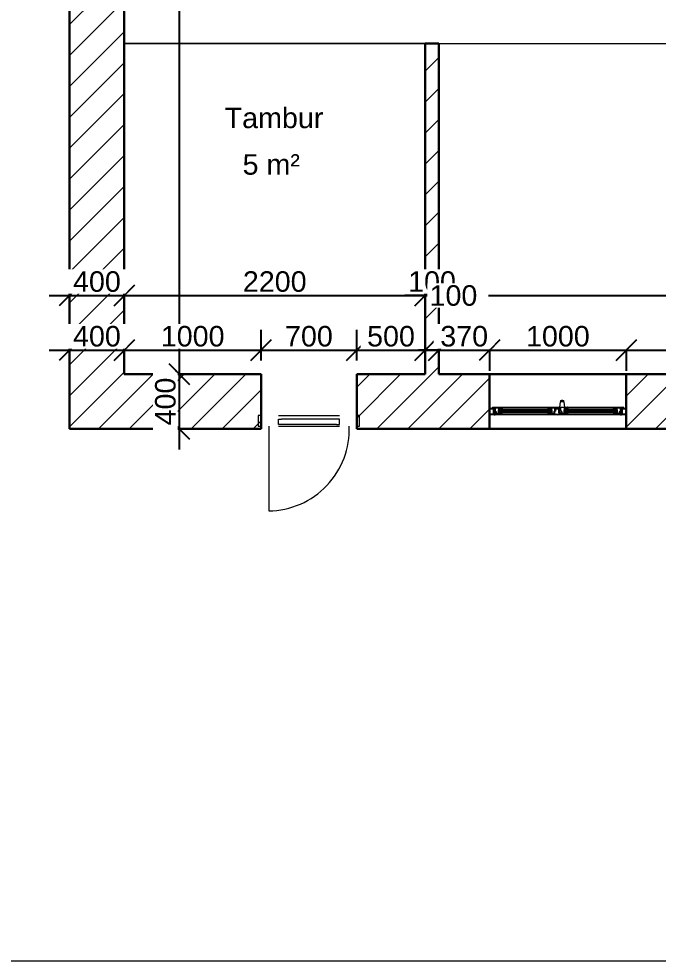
# Model space of a CAD drawing. Header units: millimetres. Extents: x 1680 to 166026, y 35966 to 91121.
# Drawn here: x 11091 to 15765, y 40910 to 47803 of the extents above; entities that cross this region are included whole.
import ezdxf

# ---------------------------------------------------------------- set-up
doc = ezdxf.new("R2010")
doc.units = ezdxf.units.MM
for name, color, linetype, lineweight in [('2D - Общий_Ном._пера__1', 7, 'Continuous', 15), ('A-ANNO-DIMS', 7, 'Continuous', 9), ('A-AREA', 32, 'Continuous', 18), ('A-AREA-IDEN', 7, 'Continuous', 9), ('A-DETL-GENF', 252, 'Continuous', 18), ('A-DETL-THIN', 151, 'Continuous', 18), ('A-DOOR', 31, 'Continuous', 18), ('A-DOOR-OPNG', 31, 'Continuous', 18), ('A-GLAZ', 151, 'Continuous', 18), ('A-WALL', 255, 'Continuous', 18), ('A-WALL-PATT', 111, 'Continuous', 50)]:
    doc.layers.add(name, color=color, linetype=linetype, lineweight=lineweight)
doc.styles.add('Arial', font='arial.ttf', dxfattribs={"height": 150})
doc.dimstyles.new('Linear_-_3mm_Arial', dxfattribs={"dimscale": 304.8, "dimtxt": 153.03891, "dimasz": 0.492126, "dimexe": 0.492126, "dimexo": 0.328084, "dimgap": 0.082021, "dimtad": 1, "dimdec": 0, "dimzin": 0, "dimdsep": 46, "dimtxsty": 'Arial', "dimblk1": 'OBLIQUE', "dimblk2": 'OBLIQUE', "dimsah": 1, "dimcen": 0.09, "dimdle": 0.492126, "dimazin": 0, "dimtfac": 1, "dimtdec": 4, "dimtix": 1, "dimtmove": 0, "dimatfit": 3, "dimfxl": 1, "dimtvp": 1, "dimtfill": 1, "dimtolj": 1, "dimtzin": 0, "dimarcsym": 2})
doc.dimstyles.new('Linear_-_3mm_Arial_1', dxfattribs={"dimscale": 304.8, "dimtxt": 153.03891, "dimasz": 0.492126, "dimexe": 0.492126, "dimexo": 0.328084, "dimgap": 0.082021, "dimtad": 1, "dimdec": 0, "dimzin": 0, "dimdsep": 46, "dimtxsty": 'Arial', "dimblk1": 'OBLIQUE', "dimblk2": 'OBLIQUE', "dimsah": 1, "dimcen": 0.09, "dimdle": 0.492126, "dimazin": 0, "dimtfac": 1, "dimtdec": 4, "dimtix": 1, "dimtmove": 2, "dimatfit": 3, "dimfxl": 1, "dimtvp": 1, "dimtfill": 1, "dimtolj": 1, "dimtzin": 0, "dimarcsym": 2})
pattern_1 = [(45, (15427.06, 59193.26), (-113.137, 113.137), [])]

# ---------------------------------------------------------------- blocks, each defined once
blk = doc.blocks.new('Aluprof_MB-78EI_I_Alu_Fire-Rated-Door-Sgl-Outward-Opening-with-Fanlight_ENG - EI60 900x2000-221032-Level 1')
at = {"layer": 'A-DETL-GENF'}
for p, q in [((-223, -102), (223, -102)), ((-223, -128), (-201, -128)), ((-223, -169), (-223, -128)), ((201, -128), (-201, -128)), ((223, -128), (201, -128)), ((223, -169), (223, -128)), ((-201, -169), (-223, -169)), ((-223, -180), (223, -180)), ((201, -169), (-201, -169)), ((201, -169), (223, -169))]:
    blk.add_line(p, q, dxfattribs=at)
at = {"layer": 'A-DOOR'}
for p, q in [((-350, -102), (-370, -102)), ((-370, -102), (-370, -180)), ((-350, -180), (-350, -102)), ((370, -102), (350, -102)), ((350, -102), (350, -180)), ((370, -180), (370, -102)), ((-370, -180), (-350, -180)), ((350, -180), (370, -180))]:
    blk.add_line(p, q, dxfattribs=at)
at = {"layer": 'A-DOOR-OPNG'}
blk.add_line((-294, -180), (-294, -800), dxfattribs=at)
blk.add_arc((-299.9, -205.6), 594.4, 270.56736, 2.46747, dxfattribs=at)
blk = doc.blocks.new('Windows_Opening-Hinge_Strugal_S46_Two-Leaf_INT - 1000x2000-V1-Level 1')
at = {"layer": 'A-GLAZ'}
for p, q in [((19.5, 8.2), (19.5, -3.3)), ((27, 8.5), (25.6, 8.5)), ((25.6, 8.5), (26.9, 8.5)), ((26.2, 8.5), (25.6, 8.5)), ((27, 8.5), (26.2, 8.5)), ((26.9, 8.5), (26.9, 8.5)), ((37.3, 8.5), (27, 8.5)), ((43.3, -3.3), (43.3, 8.2)), ((-459, -50), (-470.5, -50)), ((-428.5, -61.2), (-420.5, -61.2)), ((-420.5, -61.2), (-428.5, -61.2)), ((-68.7, -43), (-410, -43)), ((-69.7, -55.5), (-409, -55.5)), ((-58.2, -61.2), (-50.2, -61.2)), ((-50.2, -61.2), (-58.2, -61.2)), ((19.7, -50), (8.2, -50)), ((14.4, -43), (19.5, -3.3)), ((48.4, -43), (14.4, -43)), ((43.3, -3.3), (48.4, -43)), ((58.2, -61.2), (50.2, -61.2)), ((58.2, -61.2), (50.2, -61.2)), ((409.6, -43), (68.7, -43)), ((409, -55.5), (69.7, -55.5)), ((428.5, -61.2), (420.5, -61.2)), ((428.5, -61.2), (420.5, -61.2)), ((470.5, -50), (459, -50)), ((-465.4, -95), (465.4, -95)), ((-446, -86.5), (-451.5, -86.5)), ((-426.1, -90), (-52.6, -90)), ((-69.2, -79.5), (-409.5, -79.5)), ((-28.2, -86.5), (-32.7, -86.5)), ((32.7, -86.5), (28.2, -86.5)), ((52.6, -90), (426.1, -90)), ((409.5, -79.5), (69.2, -79.5)), ((451.5, -86.5), (446, -86.5))]:
    blk.add_line(p, q, dxfattribs=at)
at = {"layer": 'A-GLAZ', "lineweight": 25}
for p, q in [((-500, -50), (-470.5, -50)), ((-476.5, -45.5), (-476.5, -44)), ((-475.5, -43), (-428.5, -43)), ((-459, -46.5), (-475.5, -46.5)), ((-470.5, -50), (-470.5, -86.5)), ((-459, -71.5), (-459, -46.5)), ((-433.5, -61.2), (-433.5, -79.5)), ((-428.5, -61.2), (-433.5, -61.2)), ((-428.5, -43), (-410, -43)), ((-428.5, -61.2), (-428.5, -43)), ((-428.5, -43), (-428.5, -61.2)), ((-422.8, -55.5), (-428.5, -61.2)), ((-409, -55.5), (-422.8, -55.5)), ((-420.5, -58.5), (-58.2, -58.5)), ((-420.5, -62.5), (-420.5, -58.5)), ((-58.2, -62.5), (-420.5, -62.5)), ((-420.5, -62.5), (-406.5, -62.5)), ((-420.5, -74.5), (-420.5, -62.5)), ((-409, -44), (-409, -55.5)), ((-406.5, -62.5), (-406.5, -74.5)), ((-72.2, -62.5), (-58.2, -62.5)), ((-72.2, -74.5), (-72.2, -62.5)), ((-69.7, -55.5), (-69.7, -44)), ((-55.9, -55.5), (-69.7, -55.5)), ((-68.7, -43), (-50.2, -43)), ((-58.2, -58.5), (-58.2, -62.5)), ((-58.2, -62.5), (-58.2, -74.5)), ((-50.2, -61.2), (-55.9, -55.5)), ((-50.2, -43), (-50.2, -61.2)), ((-50.2, -43), (-3.2, -43)), ((-50.2, -61.2), (-50.2, -43)), ((-45.2, -61.2), (-50.2, -61.2)), ((-45.2, -79.5), (-45.2, -61.2)), ((-19.7, -46.5), (-19.7, -71.5)), ((-3.2, -46.5), (-19.7, -46.5)), ((-19.7, -50), (8.2, -50)), ((-19.7, -73.1), (-19.7, -50)), ((-2.2, -44), (-2.2, -45.5)), ((2.2, -45.5), (2.2, -44)), ((3.2, -43), (14.4, -43)), ((19.7, -46.5), (3.2, -46.5)), ((8.2, -50), (8.2, -85.4)), ((19.7, -71.5), (19.7, -46.5)), ((45.2, -61.2), (45.2, -79.5)), ((50.2, -61.2), (45.2, -61.2)), ((48.4, -43), (50.2, -43)), ((50.2, -61.2), (50.2, -43)), ((50.2, -43), (68.7, -43)), ((50.2, -43), (50.2, -61.2)), ((55.9, -55.5), (50.2, -61.2)), ((69.7, -55.5), (55.9, -55.5)), ((58.2, -58.5), (420.5, -58.5)), ((58.2, -62.5), (58.2, -58.5)), ((420.5, -62.5), (58.2, -62.5)), ((58.2, -62.5), (72.2, -62.5)), ((58.2, -74.5), (58.2, -62.5)), ((69.7, -44), (69.7, -55.5)), ((72.2, -62.5), (72.2, -74.5)), ((406.5, -62.5), (420.5, -62.5)), ((406.5, -74.5), (406.5, -62.5)), ((409, -55.5), (409, -44)), ((422.8, -55.5), (409, -55.5)), ((410, -43), (428.5, -43)), ((420.5, -58.5), (420.5, -62.5)), ((420.5, -62.5), (420.5, -74.5)), ((428.5, -61.2), (422.8, -55.5)), ((428.5, -43), (428.5, -61.2)), ((428.5, -43), (475.5, -43)), ((428.5, -61.2), (428.5, -43)), ((433.5, -61.2), (428.5, -61.2)), ((433.5, -79.5), (433.5, -61.2)), ((459, -46.5), (459, -71.5)), ((475.5, -46.5), (459, -46.5)), ((470.5, -86.5), (470.5, -50)), ((470.5, -50), (500, -50)), ((476.5, -44), (476.5, -45.5)), ((-465.4, -95), (-500, -95)), ((-470.5, -86.5), (-451.5, -86.5)), ((-452.7, -71.5), (-459, -71.5)), ((-452.7, -83.4), (-452.7, -71.5)), ((-446, -83.4), (-452.7, -83.4)), ((-450.5, -87.5), (-450.5, -90)), ((-446, -89.4), (-446, -83.4)), ((-426.1, -90), (-445.4, -90)), ((-433.5, -79.5), (-409.5, -79.5)), ((-420.5, -74.5), (-58.2, -74.5)), ((-420.5, -78.5), (-420.5, -74.5)), ((-406.5, -74.5), (-420.5, -74.5)), ((-58.2, -78.5), (-420.5, -78.5)), ((-408.5, -80.5), (-408.5, -83)), ((-58.2, -74.5), (-72.2, -74.5)), ((-70.2, -83), (-70.2, -80.5)), ((-69.2, -79.5), (-45.2, -79.5)), ((-58.2, -74.5), (-58.2, -78.5)), ((-33.3, -90), (-52.6, -90)), ((-32.7, -83.4), (-32.7, -89.4)), ((-26, -83.4), (-32.7, -83.4)), ((-28.2, -83.7), (-25.1, -83.7)), ((-28.2, -90), (-28.2, -83.7)), ((-26, -71.5), (-26, -83.4)), ((-19.7, -71.5), (-26, -71.5)), ((-25.1, -73.1), (-19.7, -73.1)), ((-25.1, -83.7), (-25.1, -73.1)), ((8.2, -85.4), (28.2, -85.4)), ((26, -71.5), (19.7, -71.5)), ((26, -83.4), (26, -71.5)), ((32.7, -83.4), (26, -83.4)), ((28.2, -85.4), (28.2, -90)), ((32.7, -89.4), (32.7, -83.4)), ((52.6, -90), (33.3, -90)), ((45.2, -79.5), (69.2, -79.5)), ((58.2, -74.5), (420.5, -74.5)), ((58.2, -78.5), (58.2, -74.5)), ((72.2, -74.5), (58.2, -74.5)), ((420.5, -78.5), (58.2, -78.5)), ((70.2, -80.5), (70.2, -83)), ((420.5, -74.5), (406.5, -74.5)), ((408.5, -83), (408.5, -80.5)), ((409.5, -79.5), (433.5, -79.5)), ((420.5, -74.5), (420.5, -78.5)), ((445.4, -90), (426.1, -90)), ((446, -83.4), (446, -89.4)), ((452.7, -83.4), (446, -83.4)), ((450.5, -90), (450.5, -87.5)), ((451.5, -86.5), (470.5, -86.5)), ((452.7, -71.5), (452.7, -83.4)), ((459, -71.5), (452.7, -71.5)), ((500, -95), (465.4, -95))]:
    blk.add_line(p, q, dxfattribs=at)
at = {"layer": 'A-GLAZ', "flags": 128}
for points in [[(19.5, 8.2), (19.8, 8.2), (20.9, 8.2), (22.5, 8.2), (24.6, 8.2), (27.2, 8.2), (30, 8.2), (32.8, 8.2), (35.6, 8.2), (38.2, 8.2), (40.3, 8.2), (41.9, 8.2), (43, 8.2), (43.3, 8.2)], [(26.2, -3.3), (24.6, -3.3), (22.5, -3.3), (20.9, -3.3), (19.8, -3.3), (19.5, -3.3)], [(36.3, -3.3), (35.6, -3.3), (32.8, -3.3), (30, -3.3), (27.2, -3.3), (26.4, -3.3)], [(43.3, -3.3), (43, -3.3), (41.9, -3.3), (40.3, -3.3), (38.2, -3.3), (36.4, -3.3)]]:
    blk.add_lwpolyline(points, dxfattribs=at)
at = {"layer": 'A-GLAZ', "lineweight": 25}
for centre, radius, start, end in [((-475.5, -44), 1, 90, 180), ((-475.5, -45.5), 1, 180, 270), ((-410, -44), 1.01, 360, 90), ((-68.7, -44), 1.01, 90, 180), ((-3.2, -44), 1, 0, 90), ((-3.2, -45.5), 1, 270, 0), ((3.2, -44), 1, 90, 180), ((3.2, -45.5), 1, 180, 270), ((68.7, -44), 1.01, 0, 90), ((410, -44), 1.01, 90, 180), ((475.5, -44), 1, 360, 90), ((475.5, -45.5), 1, 270, 0), ((-465.4, -68), 27, 270, 302.20423), ((-451.5, -87.5), 1, 0, 90), ((-451.5, -90), 1, 302.20423, 0), ((-445.4, -89.4), 0.6, 180, 270), ((-426.1, -63), 27, 270, 309.71514), ((-409.5, -80.5), 1, 0, 90), ((-409.5, -83), 1, 309.71514, 0), ((-69.2, -80.5), 1, 90, 180), ((-69.2, -83), 1, 180, 230.28486), ((-52.6, -63), 27, 230.28486, 270), ((-33.3, -89.4), 0.6, 270, 0), ((0, 0.3), 94.6, 252.64954, 287.35046), ((33.3, -89.4), 0.6, 180, 270), ((52.6, -63), 27, 270, 309.71514), ((69.2, -80.5), 1, 0, 90), ((69.2, -83), 1, 309.71514, 0), ((409.5, -80.5), 1, 90, 180), ((409.5, -83), 1, 180, 230.28486), ((426.1, -63), 27, 230.28486, 270), ((445.4, -89.4), 0.6, 270, 0), ((451.5, -87.5), 1, 90, 180), ((451.5, -90), 1, 180, 237.79577), ((465.4, -68), 27, 237.79577, 270)]:
    blk.add_arc(centre, radius, start, end, dxfattribs=at)
at = {"layer": 'A-GLAZ'}
for points, knots in [([(-476, -43.1), (-476, -43.2), (-476.1, -43.2), (-476.3, -43.3), (-476.3, -43.4), (-476.4, -43.5)], [-0.6666667, -0.6666667, -0.6666667, -0.6666667, -0.5833333, -0.4583333, -0.3333333, -0.3333333, -0.3333333, -0.3333333]), ([(-476.4, -46), (-476.3, -46.1), (-476.2, -46.2), (-476.1, -46.3), (-476, -46.3), (-476, -46.4)], [-0.6666667, -0.6666667, -0.6666667, -0.6666667, -0.5, -0.4166667, -0.3333333, -0.3333333, -0.3333333, -0.3333333]), ([(-409.1, -43.5), (-409.2, -43.4), (-409.3, -43.3), (-409.4, -43.2), (-409.5, -43.2), (-409.5, -43.1)], [-0.6666667, -0.6666667, -0.6666667, -0.6666667, -0.5, -0.4166667, -0.3333333, -0.3333333, -0.3333333, -0.3333333]), ([(-69.2, -43.1), (-69.2, -43.2), (-69.3, -43.2), (-69.4, -43.3), (-69.5, -43.4), (-69.6, -43.5)], [0.3333333, 0.3333333, 0.3333333, 0.3333333, 0.4166667, 0.5, 0.6666667, 0.6666667, 0.6666667, 0.6666667]), ([(-2.3, -43.5), (-2.4, -43.4), (-2.4, -43.3), (-2.6, -43.2), (-2.7, -43.2), (-2.7, -43.1)], [0.3333333, 0.3333333, 0.3333333, 0.3333333, 0.4583333, 0.5833333, 0.6666667, 0.6666667, 0.6666667, 0.6666667]), ([(-2.7, -46.4), (-2.7, -46.3), (-2.6, -46.3), (-2.5, -46.2), (-2.4, -46.1), (-2.3, -46)], [0.3333333, 0.3333333, 0.3333333, 0.3333333, 0.4166667, 0.5, 0.6666667, 0.6666667, 0.6666667, 0.6666667]), ([(2.7, -43.1), (2.7, -43.2), (2.6, -43.2), (2.5, -43.3), (2.4, -43.4), (2.3, -43.5)], [0.3333333, 0.3333333, 0.3333333, 0.3333333, 0.4166667, 0.5, 0.6666667, 0.6666667, 0.6666667, 0.6666667]), ([(2.3, -46), (2.4, -46.1), (2.4, -46.2), (2.6, -46.3), (2.7, -46.3), (2.7, -46.4)], [0.3333333, 0.3333333, 0.3333333, 0.3333333, 0.4583333, 0.5833333, 0.6666667, 0.6666667, 0.6666667, 0.6666667]), ([(69.6, -43.5), (69.5, -43.4), (69.5, -43.3), (69.3, -43.2), (69.2, -43.2), (69.2, -43.1)], [0.3333333, 0.3333333, 0.3333333, 0.3333333, 0.4583333, 0.5833333, 0.6666667, 0.6666667, 0.6666667, 0.6666667]), ([(409.6, -43.1), (409.5, -43.1), (409.5, -43.1), (409.4, -43.2), (409.2, -43.3), (409.2, -43.4), (409.1, -43.5)], [-0.6992257, -0.6992257, -0.6992257, -0.6992257, -0.6666667, -0.5833333, -0.4583333, -0.3333333, -0.3333333, -0.3333333, -0.3333333]), ([(476.4, -43.5), (476.3, -43.4), (476.2, -43.3), (476.1, -43.2), (476, -43.2), (476, -43.1)], [-0.6666667, -0.6666667, -0.6666667, -0.6666667, -0.5, -0.4166667, -0.3333333, -0.3333333, -0.3333333, -0.3333333]), ([(476, -46.4), (476, -46.3), (476.1, -46.3), (476.3, -46.2), (476.3, -46.1), (476.4, -46)], [-0.6666667, -0.6666667, -0.6666667, -0.6666667, -0.5833333, -0.4583333, -0.3333333, -0.3333333, -0.3333333, -0.3333333]), ([(-465.4, -95), (-463.7, -95), (-461.4, -94.8), (-459.2, -94.3), (-458.7, -94.2)], [0, 0, 0, 0, 0.3333333, 0.4447702, 0.4447702, 0.4447702, 0.4447702]), ([(-457.1, -93.7), (-456.5, -93.5), (-454.4, -92.8), (-452.4, -91.7), (-451, -90.8)], [0.5552298, 0.5552298, 0.5552298, 0.5552298, 0.6666667, 1, 1, 1, 1]), ([(-450.6, -87), (-450.7, -86.9), (-450.7, -86.8), (-450.9, -86.7), (-451, -86.7), (-451, -86.6)], [0.3333333, 0.3333333, 0.3333333, 0.3333333, 0.4583333, 0.5833333, 0.6666667, 0.6666667, 0.6666667, 0.6666667]), ([(-426.1, -90), (-424, -90), (-421.3, -89.7), (-418.6, -88.9), (-417.9, -88.7)], [-1, -1, -1, -1, -0.6666667, -0.5550596, -0.5550596, -0.5550596, -0.5550596]), ([(-416, -88), (-415.3, -87.8), (-412.8, -86.6), (-410.5, -85.1), (-408.9, -83.8)], [-0.4449404, -0.4449404, -0.4449404, -0.4449404, -0.3333333, 0, 0, 0, 0]), ([(-408.6, -80), (-408.7, -79.9), (-408.8, -79.8), (-408.9, -79.7), (-409, -79.7), (-409, -79.6)], [-0.6666667, -0.6666667, -0.6666667, -0.6666667, -0.5, -0.4166667, -0.3333333, -0.3333333, -0.3333333, -0.3333333]), ([(-69.7, -79.6), (-69.7, -79.7), (-69.8, -79.7), (-69.9, -79.8), (-70, -79.9), (-70.1, -80)], [0.3333333, 0.3333333, 0.3333333, 0.3333333, 0.4166667, 0.5, 0.6666667, 0.6666667, 0.6666667, 0.6666667]), ([(-69.8, -83.8), (-68.2, -85.1), (-65.9, -86.6), (-63.4, -87.8), (-62.7, -88)], [0, 0, 0, 0, 0.3333333, 0.4449404, 0.4449404, 0.4449404, 0.4449404]), ([(-60.8, -88.7), (-60.1, -88.9), (-57.4, -89.7), (-54.7, -90), (-52.6, -90)], [0.5550596, 0.5550596, 0.5550596, 0.5550596, 0.6666667, 1, 1, 1, 1]), ([(-28.2, -90), (-28, -90.1), (-27.5, -90.2), (-26.9, -90.4), (-26.6, -90.5), (-26.3, -90.6), (-25.9, -90.7), (-25.6, -90.8), (-25.3, -90.8)], [0, 0, 0, 0, 0.25, 0.5, 0.5625, 0.625, 0.75, 1, 1, 1, 1]), ([(-25.3, -90.8), (-23.8, -91.3), (-21.4, -91.9), (-18.5, -92.5), (-16.8, -92.8), (-15.6, -93), (-14.3, -93.2), (-12.7, -93.5), (-10.5, -93.7), (-8.4, -93.9), (-6.7, -94.1), (-5.4, -94.2), (-4, -94.2), (-2.6, -94.3), (-1.6, -94.3), (-1, -94.3)], [0, 0, 0, 0, 0.1, 0.15, 0.175, 0.2, 0.225, 0.25, 0.3, 0.35, 0.375, 0.4, 0.425, 0.45, 0.4810315, 0.4810315, 0.4810315, 0.4810315]), ([(1, -94.3), (1.6, -94.3), (2.6, -94.3), (4.1, -94.2), (5.4, -94.2), (6.7, -94.1), (8.4, -93.9), (10.6, -93.7), (12.7, -93.5), (14.3, -93.2), (15.6, -93), (16.8, -92.8), (18.5, -92.5), (21.3, -91.9), (23.8, -91.3), (25.3, -90.8)], [0.5183949, 0.5183949, 0.5183949, 0.5183949, 0.55, 0.575, 0.6, 0.625, 0.65, 0.7, 0.75, 0.775, 0.8, 0.825, 0.85, 0.9, 1, 1, 1, 1]), ([(25.3, -90.8), (25.6, -90.8), (25.9, -90.7), (26.3, -90.6), (26.6, -90.5), (26.9, -90.4), (27.5, -90.2), (28, -90.1), (28.2, -90)], [0, 0, 0, 0, 0.25, 0.375, 0.4375, 0.5, 0.75, 1, 1, 1, 1]), ([(52.6, -90), (54.7, -90), (57.4, -89.7), (60.1, -88.9), (60.8, -88.7)], [0, 0, 0, 0, 0.3333333, 0.4449404, 0.4449404, 0.4449404, 0.4449404]), ([(62.7, -88), (63.4, -87.8), (65.9, -86.6), (68.2, -85.1), (69.8, -83.8)], [0.5550596, 0.5550596, 0.5550596, 0.5550596, 0.6666667, 1, 1, 1, 1]), ([(70.1, -80), (70, -79.9), (70, -79.8), (69.8, -79.7), (69.7, -79.7), (69.7, -79.6)], [0.3333333, 0.3333333, 0.3333333, 0.3333333, 0.4583333, 0.5833333, 0.6666667, 0.6666667, 0.6666667, 0.6666667]), ([(409, -79.6), (409, -79.7), (408.9, -79.7), (408.7, -79.8), (408.7, -79.9), (408.6, -80)], [-0.6666667, -0.6666667, -0.6666667, -0.6666667, -0.5833333, -0.4583333, -0.3333333, -0.3333333, -0.3333333, -0.3333333]), ([(408.9, -83.8), (410.5, -85.1), (412.8, -86.6), (415.3, -87.8), (416, -88)], [-1, -1, -1, -1, -0.6666667, -0.5550596, -0.5550596, -0.5550596, -0.5550596]), ([(417.9, -88.7), (418.6, -88.9), (421.3, -89.7), (424, -90), (426.1, -90)], [-0.4449404, -0.4449404, -0.4449404, -0.4449404, -0.3333333, 0, 0, 0, 0]), ([(451, -86.6), (451, -86.7), (450.9, -86.7), (450.7, -86.8), (450.7, -86.9), (450.6, -87)], [-0.6666667, -0.6666667, -0.6666667, -0.6666667, -0.5833333, -0.4583333, -0.3333333, -0.3333333, -0.3333333, -0.3333333]), ([(451, -90.8), (452.4, -91.7), (454.4, -92.8), (456.5, -93.5), (457.1, -93.7)], [-1, -1, -1, -1, -0.6666667, -0.5552298, -0.5552298, -0.5552298, -0.5552298]), ([(458.7, -94.2), (459.2, -94.3), (461.4, -94.8), (463.7, -95), (465.4, -95)], [-0.4447702, -0.4447702, -0.4447702, -0.4447702, -0.3333333, 0, 0, 0, 0])]:
    blk.add_open_spline(points, degree=3, knots=knots, dxfattribs=at)
blk = doc.blocks.new('_Oblique')
at = {"color": 0, "linetype": 'ByBlock', "lineweight": -2}
blk.add_line((-0.5, -0.5), (0.5, 0.5), dxfattribs=at)
blk = doc.blocks.new('*D167')
at = {"layer": 'A-ANNO-DIMS', "color": 0, "lineweight": -2, "transparency": 16777216}
for p, q in [((11311.7, 45778.6), (12011.7, 45778.6)), ((11461.7, 45784.6), (11461.7, 45628.6)), ((11861.7, 45784.6), (11861.7, 45628.6))]:
    blk.add_line(p, q, dxfattribs=at)
at = {"layer": 'A-ANNO-DIMS', "color": 0, "lineweight": -2, "transparency": 16777216, "xscale": 149.9999920571061, "yscale": 149.9999920571061, "zscale": 149.9999920571061, "rotation": 180}
blk.add_blockref('_Oblique', (11461.7, 45778.6), dxfattribs=at)
at = {"layer": 'A-ANNO-DIMS', "color": 0, "lineweight": -2, "transparency": 16777216, "xscale": 149.9999920571061, "yscale": 149.9999920571061, "zscale": 149.9999920571061}
blk.add_blockref('_Oblique', (11861.7, 45778.6), dxfattribs=at)
at = {"layer": 'A-ANNO-DIMS', "color": 0, "transparency": 16777216, "insert": (11661.7, 45880.2), "char_height": 150, "width": 415.324, "attachment_point": 5, "style": 'Arial', "bg_fill": 3, "box_fill_scale": 1.1, "bg_fill_color": 256, "bg_fill_true_color": 13158600, "bg_fill_transparency": 0}
blk.add_mtext('\\A1;400', dxfattribs=at)
at = {"layer": 'Defpoints', "color": 0, "transparency": 16777216}
for p in [(11461.7, 45884.6), (11861.7, 45884.6), (11861.7, 45778.6)]:
    blk.add_point(p, dxfattribs=at)
blk = doc.blocks.new('*D168')
at = {"layer": 'A-ANNO-DIMS', "color": 0, "lineweight": -2, "transparency": 16777216}
for p, q in [((11711.7, 45778.6), (14211.7, 45778.6)), ((11861.7, 45784.6), (11861.7, 45628.6)), ((14061.7, 45784.6), (14061.7, 45628.6))]:
    blk.add_line(p, q, dxfattribs=at)
at = {"layer": 'Defpoints', "color": 0, "transparency": 16777216}
for p in [(11861.7, 45884.6), (14061.7, 45884.6), (14061.7, 45778.6)]:
    blk.add_point(p, dxfattribs=at)
at = {"layer": 'A-ANNO-DIMS', "color": 0, "lineweight": -2, "transparency": 16777216, "xscale": 149.9999920571061, "yscale": 149.9999920571061, "zscale": 149.9999920571061, "rotation": 180}
blk.add_blockref('_Oblique', (11861.7, 45778.6), dxfattribs=at)
at = {"layer": 'A-ANNO-DIMS', "color": 0, "lineweight": -2, "transparency": 16777216, "xscale": 149.9999920571061, "yscale": 149.9999920571061, "zscale": 149.9999920571061}
blk.add_blockref('_Oblique', (14061.7, 45778.6), dxfattribs=at)
at = {"layer": 'A-ANNO-DIMS', "color": 0, "transparency": 16777216, "insert": (12961.7, 45880.2), "char_height": 150, "width": 553.765, "attachment_point": 5, "style": 'Arial', "bg_fill": 3, "box_fill_scale": 1.1, "bg_fill_color": 256, "bg_fill_true_color": 13158600, "bg_fill_transparency": 0}
blk.add_mtext('\\A1;2200', dxfattribs=at)
blk = doc.blocks.new('*D169')
at = {"layer": 'A-ANNO-DIMS', "color": 0, "lineweight": -2, "transparency": 16777216}
for p, q in [((14061.7, 45778.6), (13911.7, 45778.6)), ((14061.7, 45784.6), (14061.7, 45628.6)), ((14061.7, 45778.6), (14161.7, 45778.6)), ((14161.7, 45784.6), (14161.7, 45628.6)), ((14161.7, 45778.6), (14311.7, 45778.6))]:
    blk.add_line(p, q, dxfattribs=at)
at = {"layer": 'A-ANNO-DIMS', "color": 0, "lineweight": -2, "transparency": 16777216, "xscale": 149.9999920571061, "yscale": 149.9999920571061, "zscale": 149.9999920571061}
blk.add_blockref('_Oblique', (14061.7, 45778.6), dxfattribs=at)
at = {"layer": 'A-ANNO-DIMS', "color": 0, "lineweight": -2, "transparency": 16777216, "xscale": 149.9999920571061, "yscale": 149.9999920571061, "zscale": 149.9999920571061, "rotation": 180}
blk.add_blockref('_Oblique', (14161.7, 45778.6), dxfattribs=at)
at = {"layer": 'A-ANNO-DIMS', "color": 0, "transparency": 16777216, "insert": (14111.7, 45880.2), "char_height": 150, "width": 415.324, "attachment_point": 5, "style": 'Arial', "bg_fill": 3, "box_fill_scale": 1.1, "bg_fill_color": 256, "bg_fill_true_color": 13158600, "bg_fill_transparency": 0}
blk.add_mtext('\\A1;100', dxfattribs=at)
at = {"layer": 'Defpoints', "color": 0, "transparency": 16777216}
for p in [(14061.7, 45884.6), (14161.7, 45884.6), (14161.7, 45778.6)]:
    blk.add_point(p, dxfattribs=at)
blk = doc.blocks.new('*D170')
at = {"layer": 'A-ANNO-DIMS', "color": 0, "lineweight": -2, "transparency": 16777216}
for p, q in [((14011.7, 45778.6), (18871.7, 45778.6)), ((14161.7, 45784.6), (14161.7, 45628.6)), ((18721.7, 45784.6), (18721.7, 45628.6))]:
    blk.add_line(p, q, dxfattribs=at)
at = {"layer": 'Defpoints', "color": 0, "transparency": 16777216}
for p in [(14161.7, 45884.6), (18721.7, 45884.6), (18721.7, 45778.6)]:
    blk.add_point(p, dxfattribs=at)
at = {"layer": 'A-ANNO-DIMS', "color": 0, "lineweight": -2, "transparency": 16777216, "xscale": 149.9999920571061, "yscale": 149.9999920571061, "zscale": 149.9999920571061, "rotation": 180}
blk.add_blockref('_Oblique', (14161.7, 45778.6), dxfattribs=at)
at = {"layer": 'A-ANNO-DIMS', "color": 0, "lineweight": -2, "transparency": 16777216, "xscale": 149.9999920571061, "yscale": 149.9999920571061, "zscale": 149.9999920571061}
blk.add_blockref('_Oblique', (18721.7, 45778.6), dxfattribs=at)
at = {"layer": 'A-ANNO-DIMS', "color": 0, "transparency": 16777216, "insert": (16441.7, 45880.2), "char_height": 150, "width": 553.765, "attachment_point": 5, "style": 'Arial', "bg_fill": 3, "box_fill_scale": 1.1, "bg_fill_color": 256, "bg_fill_true_color": 13158600, "bg_fill_transparency": 0}
blk.add_mtext('\\A1;4560', dxfattribs=at)
blk = doc.blocks.new('*D179')
at = {"layer": 'A-ANNO-DIMS', "color": 0, "lineweight": -2, "transparency": 16777216}
for p, q in [((12264.2, 44653.5), (12264.2, 45353.5)), ((12258.2, 45203.5), (12414.2, 45203.5)), ((12258.2, 44803.5), (12414.2, 44803.5))]:
    blk.add_line(p, q, dxfattribs=at)
at = {"layer": 'A-ANNO-DIMS', "color": 0, "lineweight": -2, "transparency": 16777216, "xscale": 149.9999920571061, "yscale": 149.9999920571061, "zscale": 149.9999920571061}
for p, rotation in [((12264.2, 45203.5), 90), ((12264.2, 44803.5), 270)]:
    blk.add_blockref('_Oblique', p, dxfattribs=dict(at, rotation=rotation))
at = {"layer": 'A-ANNO-DIMS', "color": 0, "transparency": 16777216, "insert": (12162.6, 45003.5), "char_height": 150, "width": 415.324, "attachment_point": 5, "rotation": 90, "style": 'Arial', "bg_fill": 3, "box_fill_scale": 1.1, "bg_fill_color": 256, "bg_fill_true_color": 13158600, "bg_fill_transparency": 0}
blk.add_mtext('\\A1;400', dxfattribs=at)
at = {"layer": 'Defpoints', "color": 0, "transparency": 16777216}
for p in [(12158.2, 45203.5), (12264.2, 45203.5), (12158.2, 44803.5)]:
    blk.add_point(p, dxfattribs=at)
blk = doc.blocks.new('*D180')
at = {"layer": 'A-ANNO-DIMS', "color": 0, "lineweight": -2, "transparency": 16777216}
for p, q in [((12264.2, 45053.5), (12264.2, 56493.5)), ((12258.2, 56343.5), (12414.2, 56343.5)), ((12258.2, 45203.5), (12414.2, 45203.5))]:
    blk.add_line(p, q, dxfattribs=at)
at = {"layer": 'Defpoints', "color": 0, "transparency": 16777216}
for p in [(12158.2, 56343.5), (12264.2, 56343.5), (12158.2, 45203.5)]:
    blk.add_point(p, dxfattribs=at)
at = {"layer": 'A-ANNO-DIMS', "color": 0, "lineweight": -2, "transparency": 16777216, "xscale": 149.9999920571061, "yscale": 149.9999920571061, "zscale": 149.9999920571061}
for p, rotation in [((12264.2, 56343.5), 90), ((12264.2, 45203.5), 270)]:
    blk.add_blockref('_Oblique', p, dxfattribs=dict(at, rotation=rotation))
at = {"layer": 'A-ANNO-DIMS', "color": 0, "transparency": 16777216, "insert": (12162.6, 50773.5), "char_height": 150, "width": 692.207, "attachment_point": 5, "rotation": 90, "style": 'Arial', "bg_fill": 3, "box_fill_scale": 1.1, "bg_fill_color": 256, "bg_fill_true_color": 13158600, "bg_fill_transparency": 0}
blk.add_mtext('\\A1;11140', dxfattribs=at)
blk = doc.blocks.new('*D203')
at = {"layer": 'A-ANNO-DIMS', "color": 0, "lineweight": -2, "transparency": 16777216}
for p, q in [((11311.7, 45378.6), (12011.7, 45378.6)), ((11461.7, 45384.6), (11461.7, 45228.6)), ((11861.7, 45384.6), (11861.7, 45228.6))]:
    blk.add_line(p, q, dxfattribs=at)
at = {"layer": 'A-ANNO-DIMS', "color": 0, "lineweight": -2, "transparency": 16777216, "xscale": 149.9999920571061, "yscale": 149.9999920571061, "zscale": 149.9999920571061, "rotation": 180}
blk.add_blockref('_Oblique', (11461.7, 45378.6), dxfattribs=at)
at = {"layer": 'A-ANNO-DIMS', "color": 0, "lineweight": -2, "transparency": 16777216, "xscale": 149.9999920571061, "yscale": 149.9999920571061, "zscale": 149.9999920571061}
blk.add_blockref('_Oblique', (11861.7, 45378.6), dxfattribs=at)
at = {"layer": 'A-ANNO-DIMS', "color": 0, "transparency": 16777216, "insert": (11661.7, 45480.2), "char_height": 150, "width": 415.324, "attachment_point": 5, "style": 'Arial', "bg_fill": 3, "box_fill_scale": 1.1, "bg_fill_color": 256, "bg_fill_true_color": 13158600, "bg_fill_transparency": 0}
blk.add_mtext('\\A1;400', dxfattribs=at)
at = {"layer": 'Defpoints', "color": 0, "transparency": 16777216}
for p in [(11461.7, 45484.6), (11861.7, 45484.6), (11861.7, 45378.6)]:
    blk.add_point(p, dxfattribs=at)
blk = doc.blocks.new('*D204')
at = {"layer": 'A-ANNO-DIMS', "color": 0, "lineweight": -2, "transparency": 16777216}
for p, q in [((12861.7, 45303.5), (12861.7, 45528.6)), ((11711.7, 45378.6), (13011.7, 45378.6)), ((11861.7, 45384.6), (11861.7, 45228.6))]:
    blk.add_line(p, q, dxfattribs=at)
at = {"layer": 'Defpoints', "color": 0, "transparency": 16777216}
for p in [(11861.7, 45484.6), (12861.7, 45378.6), (12861.7, 45203.5)]:
    blk.add_point(p, dxfattribs=at)
at = {"layer": 'A-ANNO-DIMS', "color": 0, "lineweight": -2, "transparency": 16777216, "xscale": 149.9999920571061, "yscale": 149.9999920571061, "zscale": 149.9999920571061, "rotation": 180}
blk.add_blockref('_Oblique', (11861.7, 45378.6), dxfattribs=at)
at = {"layer": 'A-ANNO-DIMS', "color": 0, "lineweight": -2, "transparency": 16777216, "xscale": 149.9999920571061, "yscale": 149.9999920571061, "zscale": 149.9999920571061}
blk.add_blockref('_Oblique', (12861.7, 45378.6), dxfattribs=at)
at = {"layer": 'A-ANNO-DIMS', "color": 0, "transparency": 16777216, "insert": (12361.7, 45480.2), "char_height": 150, "width": 553.765, "attachment_point": 5, "style": 'Arial', "bg_fill": 3, "box_fill_scale": 1.1, "bg_fill_color": 256, "bg_fill_true_color": 13158600, "bg_fill_transparency": 0}
blk.add_mtext('\\A1;1000', dxfattribs=at)
blk = doc.blocks.new('*D205')
at = {"layer": 'A-ANNO-DIMS', "color": 0, "lineweight": -2, "transparency": 16777216}
for p, q in [((12861.7, 45303.5), (12861.7, 45528.6)), ((13561.7, 45303.5), (13561.7, 45528.6)), ((12711.7, 45378.6), (13711.7, 45378.6))]:
    blk.add_line(p, q, dxfattribs=at)
at = {"layer": 'Defpoints', "color": 0, "transparency": 16777216}
for p in [(13561.7, 45378.6), (12861.7, 45203.5), (13561.7, 45203.5)]:
    blk.add_point(p, dxfattribs=at)
at = {"layer": 'A-ANNO-DIMS', "color": 0, "lineweight": -2, "transparency": 16777216, "xscale": 149.9999920571061, "yscale": 149.9999920571061, "zscale": 149.9999920571061, "rotation": 180}
blk.add_blockref('_Oblique', (12861.7, 45378.6), dxfattribs=at)
at = {"layer": 'A-ANNO-DIMS', "color": 0, "lineweight": -2, "transparency": 16777216, "xscale": 149.9999920571061, "yscale": 149.9999920571061, "zscale": 149.9999920571061}
blk.add_blockref('_Oblique', (13561.7, 45378.6), dxfattribs=at)
at = {"layer": 'A-ANNO-DIMS', "color": 0, "transparency": 16777216, "insert": (13211.7, 45480.2), "char_height": 150, "width": 415.324, "attachment_point": 5, "style": 'Arial', "bg_fill": 3, "box_fill_scale": 1.1, "bg_fill_color": 256, "bg_fill_true_color": 13158600, "bg_fill_transparency": 0}
blk.add_mtext('\\A1;700', dxfattribs=at)
blk = doc.blocks.new('*D206')
at = {"layer": 'A-ANNO-DIMS', "color": 0, "lineweight": -2, "transparency": 16777216}
for p, q in [((13561.7, 45303.5), (13561.7, 45528.6)), ((13411.7, 45378.6), (14211.7, 45378.6)), ((14061.7, 45384.6), (14061.7, 45228.6))]:
    blk.add_line(p, q, dxfattribs=at)
at = {"layer": 'Defpoints', "color": 0, "transparency": 16777216}
blk.add_point((13561.7, 45203.5), dxfattribs=at)
at = {"layer": 'A-ANNO-DIMS', "color": 0, "lineweight": -2, "transparency": 16777216, "xscale": 149.9999920571061, "yscale": 149.9999920571061, "zscale": 149.9999920571061, "rotation": 180}
blk.add_blockref('_Oblique', (13561.7, 45378.6), dxfattribs=at)
at = {"layer": 'A-ANNO-DIMS', "color": 0, "lineweight": -2, "transparency": 16777216, "xscale": 149.9999920571061, "yscale": 149.9999920571061, "zscale": 149.9999920571061}
blk.add_blockref('_Oblique', (14061.7, 45378.6), dxfattribs=at)
at = {"layer": 'A-ANNO-DIMS', "color": 0, "transparency": 16777216, "insert": (13811.7, 45480.2), "char_height": 150, "width": 415.324, "attachment_point": 5, "style": 'Arial', "bg_fill": 3, "box_fill_scale": 1.1, "bg_fill_color": 256, "bg_fill_true_color": 13158600, "bg_fill_transparency": 0}
blk.add_mtext('\\A1;500', dxfattribs=at)
at = {"layer": 'Defpoints', "color": 0, "transparency": 16777216}
for p in [(14061.7, 45484.6), (14061.7, 45378.6)]:
    blk.add_point(p, dxfattribs=at)
blk = doc.blocks.new('*D207')
at = {"layer": 'A-ANNO-DIMS', "color": 0, "lineweight": -2, "transparency": 16777216}
for p, q in [((13911.7, 45378.6), (14311.7, 45378.6)), ((14061.7, 45384.6), (14061.7, 45228.6)), ((14161.7, 45384.6), (14161.7, 45228.6))]:
    blk.add_line(p, q, dxfattribs=at)
at = {"layer": 'Defpoints', "color": 0, "transparency": 16777216}
for p in [(14061.7, 45484.6), (14161.7, 45484.6), (14161.7, 45378.6)]:
    blk.add_point(p, dxfattribs=at)
at = {"layer": 'A-ANNO-DIMS', "color": 0, "lineweight": -2, "transparency": 16777216, "xscale": 149.9999920571061, "yscale": 149.9999920571061, "zscale": 149.9999920571061, "rotation": 180}
blk.add_blockref('_Oblique', (14061.7, 45378.6), dxfattribs=at)
at = {"layer": 'A-ANNO-DIMS', "color": 0, "lineweight": -2, "transparency": 16777216, "xscale": 149.9999920571061, "yscale": 149.9999920571061, "zscale": 149.9999920571061}
blk.add_blockref('_Oblique', (14161.7, 45378.6), dxfattribs=at)
at = {"layer": 'A-ANNO-DIMS', "color": 0, "transparency": 16777216, "insert": (14093.4, 45854.1), "char_height": 150, "width": 415.324, "attachment_point": 1, "line_spacing_factor": 0.941778, "style": 'Arial', "bg_fill": 3, "box_fill_scale": 1.1, "bg_fill_color": 256, "bg_fill_true_color": 13158600, "bg_fill_transparency": 0}
blk.add_mtext('\\A1;100', dxfattribs=at)
blk = doc.blocks.new('*D208')
at = {"layer": 'A-ANNO-DIMS', "color": 0, "lineweight": -2, "transparency": 16777216}
for p, q in [((14161.7, 45378.6), (14011.7, 45378.6)), ((14161.7, 45384.6), (14161.7, 45228.6)), ((14161.7, 45378.6), (14531.7, 45378.6)), ((14531.7, 45384.6), (14531.7, 45228.6)), ((14531.7, 45378.6), (14681.7, 45378.6))]:
    blk.add_line(p, q, dxfattribs=at)
at = {"layer": 'A-ANNO-DIMS', "color": 0, "lineweight": -2, "transparency": 16777216, "xscale": 149.9999920571061, "yscale": 149.9999920571061, "zscale": 149.9999920571061}
blk.add_blockref('_Oblique', (14161.7, 45378.6), dxfattribs=at)
at = {"layer": 'A-ANNO-DIMS', "color": 0, "lineweight": -2, "transparency": 16777216, "xscale": 149.9999920571061, "yscale": 149.9999920571061, "zscale": 149.9999920571061, "rotation": 180}
blk.add_blockref('_Oblique', (14531.7, 45378.6), dxfattribs=at)
at = {"layer": 'A-ANNO-DIMS', "color": 0, "transparency": 16777216, "insert": (14346.7, 45480.2), "char_height": 150, "width": 415.324, "attachment_point": 5, "style": 'Arial', "bg_fill": 3, "box_fill_scale": 1.1, "bg_fill_color": 256, "bg_fill_true_color": 13158600, "bg_fill_transparency": 0}
blk.add_mtext('\\A1;370', dxfattribs=at)
at = {"layer": 'Defpoints', "color": 0, "transparency": 16777216}
for p in [(14161.7, 45484.6), (14531.7, 45484.6), (14531.7, 45378.6)]:
    blk.add_point(p, dxfattribs=at)
blk = doc.blocks.new('*D209')
at = {"layer": 'A-ANNO-DIMS', "color": 0, "lineweight": -2, "transparency": 16777216}
for p, q in [((14381.7, 45378.6), (15681.7, 45378.6)), ((14531.7, 45384.6), (14531.7, 45228.6)), ((15531.7, 45384.6), (15531.7, 45228.6))]:
    blk.add_line(p, q, dxfattribs=at)
at = {"layer": 'Defpoints', "color": 0, "transparency": 16777216}
for p in [(14531.7, 45484.6), (15531.7, 45484.6), (15531.7, 45378.6)]:
    blk.add_point(p, dxfattribs=at)
at = {"layer": 'A-ANNO-DIMS', "color": 0, "lineweight": -2, "transparency": 16777216, "xscale": 149.9999920571061, "yscale": 149.9999920571061, "zscale": 149.9999920571061, "rotation": 180}
blk.add_blockref('_Oblique', (14531.7, 45378.6), dxfattribs=at)
at = {"layer": 'A-ANNO-DIMS', "color": 0, "lineweight": -2, "transparency": 16777216, "xscale": 149.9999920571061, "yscale": 149.9999920571061, "zscale": 149.9999920571061}
blk.add_blockref('_Oblique', (15531.7, 45378.6), dxfattribs=at)
at = {"layer": 'A-ANNO-DIMS', "color": 0, "transparency": 16777216, "insert": (15031.7, 45480.2), "char_height": 150, "width": 553.765, "attachment_point": 5, "style": 'Arial', "bg_fill": 3, "box_fill_scale": 1.1, "bg_fill_color": 256, "bg_fill_true_color": 13158600, "bg_fill_transparency": 0}
blk.add_mtext('\\A1;1000', dxfattribs=at)
blk = doc.blocks.new('*D210')
at = {"layer": 'A-ANNO-DIMS', "color": 0, "lineweight": -2, "transparency": 16777216}
for p, q in [((15381.7, 45378.6), (18871.7, 45378.6)), ((15531.7, 45384.6), (15531.7, 45228.6)), ((18721.7, 45384.6), (18721.7, 45228.6))]:
    blk.add_line(p, q, dxfattribs=at)
at = {"layer": 'Defpoints', "color": 0, "transparency": 16777216}
for p in [(15531.7, 45484.6), (18721.7, 45484.6), (18721.7, 45378.6)]:
    blk.add_point(p, dxfattribs=at)
at = {"layer": 'A-ANNO-DIMS', "color": 0, "lineweight": -2, "transparency": 16777216, "xscale": 149.9999920571061, "yscale": 149.9999920571061, "zscale": 149.9999920571061, "rotation": 180}
blk.add_blockref('_Oblique', (15531.7, 45378.6), dxfattribs=at)
at = {"layer": 'A-ANNO-DIMS', "color": 0, "lineweight": -2, "transparency": 16777216, "xscale": 149.9999920571061, "yscale": 149.9999920571061, "zscale": 149.9999920571061}
blk.add_blockref('_Oblique', (18721.7, 45378.6), dxfattribs=at)
at = {"layer": 'A-ANNO-DIMS', "color": 0, "transparency": 16777216, "insert": (17126.7, 45480.2), "char_height": 150, "width": 553.765, "attachment_point": 5, "style": 'Arial', "bg_fill": 3, "box_fill_scale": 1.1, "bg_fill_color": 256, "bg_fill_true_color": 13158600, "bg_fill_transparency": 0}
blk.add_mtext('\\A1;3190', dxfattribs=at)

msp = doc.modelspace()

# ---------------------------------------------------------------- hatches: boundary and pattern name
at = {"layer": 'A-WALL-PATT', "lineweight": 18}
h = msp.add_hatch(dxfattribs=at)
h.set_pattern_fill('FP_1', color=256, style=0, pattern_type=2)
h.set_pattern_definition(pattern_1)
h.paths.add_polyline_path([(11861.7, 45203.5), (11861.7, 47953.5), (11461.7, 47953.5), (11461.7, 45203.5)], flags=0)
h.paths.add_polyline_path([(11861.7, 49553.5), (11861.7, 52433.5), (11461.7, 52433.5), (11461.7, 49553.5), (11611.7, 49553.5)], flags=0)
h.paths.add_polyline_path([(11461.7, 54033.5), (11861.7, 54033.5), (11861.7, 56913.5), (11461.7, 56913.5), (11461.7, 54377.8)], flags=0)
h.paths.add_polyline_path([(11852.9, 58513.5), (11861.7, 58513.5), (11861.7, 62843.5), (11461.7, 62843.5), (11461.7, 58513.5), (11722.4, 58513.5)], flags=0)
h.paths.add_polyline_path([(11861.7, 64443.5), (11861.7, 65603.5), (11461.7, 65603.5), (11461.7, 64443.5), (11852.9, 64443.5)], flags=0)
h = msp.add_hatch(dxfattribs=at)
h.set_pattern_fill('FP_1', color=256, style=0, pattern_type=2)
h.set_pattern_definition(pattern_1)
h.paths.add_polyline_path([(14161.7, 45203.5), (14161.7, 47623.5), (14061.7, 47623.5), (14061.7, 45203.5)], flags=0)
h = msp.add_hatch(dxfattribs=at)
h.set_pattern_fill('FP_1', color=256, style=0, pattern_type=2)
h.set_pattern_definition(pattern_1)
h.paths.add_polyline_path([(19121.7, 44803.5), (19121.7, 45203.5), (17781.7, 45203.5), (17781.7, 44803.5), (18377.3, 44803.5)], flags=0)
h.paths.add_polyline_path([(16289.5, 44803.5), (16781.7, 44803.5), (16781.7, 45203.5), (15531.7, 45203.5), (15531.7, 44803.5), (15767.5, 44803.5)], flags=0)
h.paths.add_polyline_path([(14462.6, 44803.5), (14531.7, 44803.5), (14531.7, 45203.5), (13561.7, 45203.5), (13561.7, 44803.5), (14201.7, 44803.5)], flags=0)
h.paths.add_polyline_path([(12861.7, 44803.5), (12861.7, 45203.5), (11461.7, 45203.5), (11461.7, 44803.5)], flags=0)

# ---------------------------------------------------------------- linework, layer by layer
at = {"layer": 'A-AREA'}
for p, q in [((14061.7, 47623.5), (11861.7, 47623.5)), ((14161.7, 47623.5), (18721.7, 47623.5))]:
    msp.add_line(p, q, dxfattribs=at)
at = {"layer": 'A-DETL-THIN'}
msp.add_line((11861.7, 47623.5), (18721.7, 47623.5), dxfattribs=at)
at = {"layer": 'A-WALL', "lineweight": 30}
for p, q in [((11461.7, 47953.5), (11461.7, 44803.5)), ((11861.7, 45203.5), (11861.7, 47953.5)), ((14161.7, 47623.5), (14061.7, 47623.5)), ((14061.7, 47623.5), (14061.7, 45203.5)), ((14161.7, 45203.5), (14161.7, 47623.5)), ((12861.7, 45203.5), (11861.7, 45203.5)), ((12861.7, 44803.5), (12861.7, 45203.5)), ((14061.7, 45203.5), (13561.7, 45203.5)), ((13561.7, 45203.5), (13561.7, 44803.5)), ((14531.7, 45203.5), (14161.7, 45203.5)), ((14531.7, 44803.5), (14531.7, 45203.5)), ((14531.7, 45203.5), (15531.7, 45203.5)), ((16781.7, 45203.5), (15531.7, 45203.5)), ((15531.7, 45203.5), (15531.7, 44803.5)), ((11461.7, 44803.5), (12861.7, 44803.5)), ((13561.7, 44803.5), (14531.7, 44803.5)), ((15531.7, 44803.5), (14531.7, 44803.5)), ((15531.7, 44803.5), (16781.7, 44803.5))]:
    msp.add_line(p, q, dxfattribs=at)

# ---------------------------------------------------------------- block references
at = {"layer": 'A-DOOR'}
msp.add_blockref('Aluprof_MB-78EI_I_Alu_Fire-Rated-Door-Sgl-Outward-Opening-with-Fanlight_ENG - EI60 900x2000-221032-Level 1', (13211.7, 45003.5), dxfattribs=at)
at = {"layer": 'A-GLAZ'}
msp.add_blockref('Windows_Opening-Hinge_Strugal_S46_Two-Leaf_INT - 1000x2000-V1-Level 1', (15031.7, 45003.5), dxfattribs=at)

# ---------------------------------------------------------------- texts
at = {"layer": 'A-AREA-IDEN', "char_height": 150, "attachment_point": 1, "style": 'Arial'}
for s, insert, width in [('Tambur', (12595.4, 47153.3), 897.89), ('5 m\\fArial|b0|i0|c238|p34|;²', (12726.7, 46812.7), 521.097)]:
    msp.add_mtext(s, dxfattribs=dict(at, insert=insert, width=width))

# ---------------------------------------------------------------- next in the draw order: dimensions: what is measured, and where the dimension line sits
at = {"layer": 'A-ANNO-DIMS'}
for base, p1, p2, picture, middle in [((11861.7, 45778.6), (11461.7, 45884.6), (11861.7, 45884.6), '*D167', (11661.7, 45880.2)), ((11861.7, 45378.6), (11461.7, 45484.6), (11861.7, 45484.6), '*D203', (11661.7, 45480.2))]:
    dim = msp.add_linear_dim(base=base, p1=p1, p2=p2, dimstyle='Linear_-_3mm_Arial', override={"dimpost": '<>', "dimfxl": 400}, dxfattribs=at)
    dim.commit()
    dim.dimension.update_dxf_attribs({"geometry": picture, "text_midpoint": middle})
dim = msp.add_linear_dim(base=(12264.2, 45203.5), p1=(12158.2, 44803.5), p2=(12158.2, 45203.5), angle=90, dimstyle='Linear_-_3mm_Arial', override={"dimpost": '<>', "dimfxl": 400}, dxfattribs=at)
dim.commit()
dim.dimension.update_dxf_attribs({"geometry": '*D179', "text_midpoint": (12162.6, 45003.5)})

# ---------------------------------------------------------------- next in the draw order: dimensions: what is measured, and where the dimension line sits
dim = msp.add_linear_dim(base=(14061.7, 45778.6), p1=(11861.7, 45884.6), p2=(14061.7, 45884.6), dimstyle='Linear_-_3mm_Arial', override={"dimpost": '<>', "dimfxl": 2200}, dxfattribs=at)
dim.commit()
dim.dimension.update_dxf_attribs({"geometry": '*D168', "text_midpoint": (12961.7, 45880.2)})

# ---------------------------------------------------------------- next in the draw order: dimensions: what is measured, and where the dimension line sits
dim = msp.add_linear_dim(base=(12264.2, 56343.5), p1=(12158.2, 45203.5), p2=(12158.2, 56343.5), angle=90, dimstyle='Linear_-_3mm_Arial', override={"dimpost": '<>', "dimfxl": 11140}, dxfattribs=at)
dim.commit()
dim.dimension.update_dxf_attribs({"geometry": '*D180', "text_midpoint": (12162.6, 50773.5)})
dim = msp.add_linear_dim(base=(14161.7, 45778.6), p1=(14061.7, 45884.6), p2=(14161.7, 45884.6), dimstyle='Linear_-_3mm_Arial', override={"dimpost": '<>', "dimfxl": 100}, dxfattribs=at)
dim.commit()
dim.dimension.update_dxf_attribs({"geometry": '*D169', "text_midpoint": (14111.7, 45880.2)})

# ---------------------------------------------------------------- next in the draw order: dimensions: what is measured, and where the dimension line sits
for base, p1, p2, override, picture, middle in [((18721.7, 45778.6), (14161.7, 45884.6), (18721.7, 45884.6), {"dimpost": '<>', "dimfxl": 4560}, '*D170', (16441.7, 45880.2)), ((12861.7, 45378.6), (11861.7, 45484.6), (12861.7, 45203.5), {"dimpost": '<>', "dimfxl": 1038.778774}, '*D204', (12361.7, 45480.2))]:
    dim = msp.add_linear_dim(base=base, p1=p1, p2=p2, dimstyle='Linear_-_3mm_Arial', override=override, dxfattribs=at)
    dim.commit()
    dim.dimension.update_dxf_attribs({"geometry": picture, "text_midpoint": middle})

# ---------------------------------------------------------------- next in the draw order: dimensions: what is measured, and where the dimension line sits
dim = msp.add_linear_dim(base=(13561.7, 45378.6), p1=(12861.7, 45203.5), p2=(13561.7, 45203.5), dimstyle='Linear_-_3mm_Arial', override={"dimpost": '<>', "dimfxl": 700}, dxfattribs=at)
dim.commit()
dim.dimension.update_dxf_attribs({"geometry": '*D205', "text_midpoint": (13211.7, 45480.2)})

# ---------------------------------------------------------------- next in the draw order: dimensions: what is measured, and where the dimension line sits
dim = msp.add_linear_dim(base=(14061.7, 45378.6), p1=(13561.7, 45203.5), p2=(14061.7, 45484.6), dimstyle='Linear_-_3mm_Arial', override={"dimpost": '<>', "dimfxl": 573.638685}, dxfattribs=at)
dim.commit()
dim.dimension.update_dxf_attribs({"geometry": '*D206', "text_midpoint": (13811.7, 45480.2)})

# ---------------------------------------------------------------- next in the draw order: dimensions: what is measured, and where the dimension line sits
dim = msp.add_linear_dim(base=(14161.7, 45378.6), p1=(14061.7, 45484.6), p2=(14161.7, 45484.6), dimstyle='Linear_-_3mm_Arial_1', override={"dimpost": '<>', "dimfxl": 100}, dxfattribs=at)
dim.commit()
dim.dimension.update_dxf_attribs({"geometry": '*D207', "text_midpoint": (14301.1, 45754.1), "dimtype": 160})

# ---------------------------------------------------------------- next in the draw order: dimensions: what is measured, and where the dimension line sits
dim = msp.add_linear_dim(base=(14531.7, 45378.6), p1=(14161.7, 45484.6), p2=(14531.7, 45484.6), dimstyle='Linear_-_3mm_Arial', override={"dimpost": '<>', "dimfxl": 370}, dxfattribs=at)
dim.commit()
dim.dimension.update_dxf_attribs({"geometry": '*D208', "text_midpoint": (14346.7, 45480.2)})

# ---------------------------------------------------------------- next in the draw order: dimensions: what is measured, and where the dimension line sits
dim = msp.add_linear_dim(base=(15531.7, 45378.6), p1=(14531.7, 45484.6), p2=(15531.7, 45484.6), dimstyle='Linear_-_3mm_Arial', override={"dimpost": '<>', "dimfxl": 1000}, dxfattribs=at)
dim.commit()
dim.dimension.update_dxf_attribs({"geometry": '*D209', "text_midpoint": (15031.7, 45480.2)})

# ---------------------------------------------------------------- next in the draw order: dimensions: what is measured, and where the dimension line sits
dim = msp.add_linear_dim(base=(18721.7, 45378.6), p1=(15531.7, 45484.6), p2=(18721.7, 45484.6), dimstyle='Linear_-_3mm_Arial', override={"dimpost": '<>', "dimfxl": 3190}, dxfattribs=at)
dim.commit()
dim.dimension.update_dxf_attribs({"geometry": '*D210', "text_midpoint": (17126.7, 45480.2)})

# ---------------------------------------------------------------- next in the draw order: linework, layer by layer
at = {"layer": '2D - Общий_Ном._пера__1', "color": 253, "linetype": 'Continuous', "lineweight": 0}
msp.add_lwpolyline([(1679.8, 73202.2), (23762.1, 73202.2), (23762.1, 40910.2), (1679.8, 40910.2), (1679.8, 73202.2)], dxfattribs=at)

doc.saveas('drawing.dxf')
